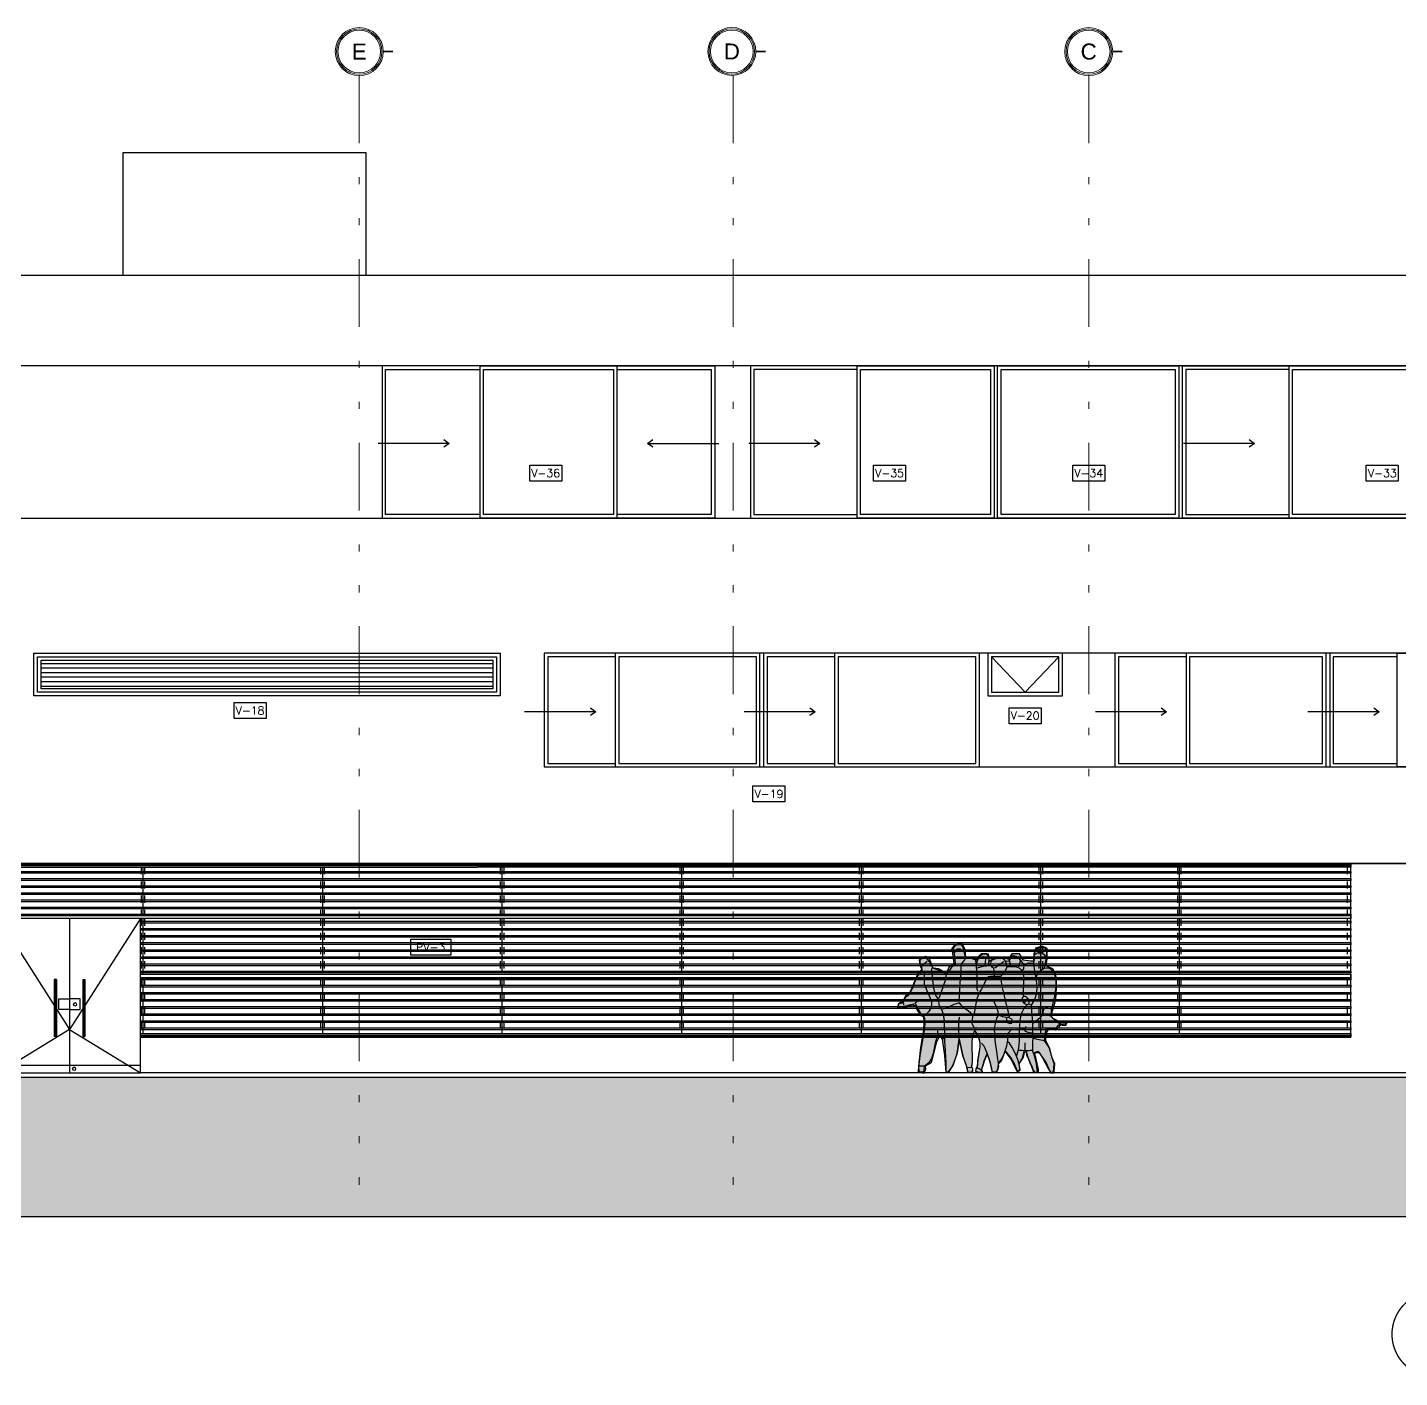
# Model space of a CAD drawing. Header units: millimetres. Extents: x 2056 to 4470, y 1400 to 3101.
# Drawn here: x 2086.5 to 2105.8, y 1465.95 to 1484.93 of the extents above; entities that cross this region are included whole.
import ezdxf
from ezdxf.enums import TextEntityAlignment as Align

# ---------------------------------------------------------------- set-up
doc = ezdxf.new("R2010")
doc.units = ezdxf.units.MM
for name, pattern in [('DIVIDE', [31.75, 12.7, -6.35, 0, -6.35, 0, -6.35]), ('DOT', [0.25, 0, -0.25]), ('HIDDEN', [9.525, 6.35, -3.175])]:
    doc.linetypes.add(name, pattern=pattern)
for name, color, linetype in [('A-252', 252, 'Continuous'), ('A-253', 253, 'Continuous'), ('A-ANNO-DIMS-GRID', 195, 'Continuous'), ('A-ANNO-DOOR', 134, 'Continuous'), ('A-ANNO-GLAZ', 124, 'Continuous'), ('A-GLAZ', 5, 'Continuous'), ('A-GRID-COLS', 75, 'DIVIDE'), ('A-PLAN-1', 5, 'Continuous'), ('A-PLAN-2', 4, 'Continuous'), ('A-PLAN-4', 2, 'Continuous'), ('A-PLAN-5', 1, 'Continuous'), ('A-PLAN-6', 9, 'Continuous'), ('A-PROY', 15, 'HIDDEN')]:
    doc.layers.add(name, color=color, linetype=linetype)
doc.layers.add('A-Anno-Titl', color=233, linetype='Continuous', lineweight=50)
doc.layers.add('A-PL6', color=8, linetype='Continuous', lineweight=15)
doc.styles.add('COTAS', font='romans.shx', dxfattribs={"width": 0.7})
doc.styles.add('NUEVO', font='SIMPLEX')
doc.styles.add('ROMAN', font='arial.ttf')
doc.dimstyles.new('DIM75', dxfattribs={"dimtxt": 0.15, "dimasz": 0.075, "dimexe": 0, "dimexo": 0, "dimgap": 0.075, "dimtad": 1, "dimzin": 1, "dimdsep": 46, "dimtxsty": 'COTAS', "dimblk": 'ARCHTICK', "dimcen": 0, "dimse1": 1, "dimse2": 1, "dimclrd": 8, "dimclre": 8, "dimclrt": 54, "dimaunit": 1, "dimazin": 0, "dimtfac": 1, "dimtix": 1, "dimtmove": 1, "dimatfit": 3, "dimldrblk": 'DOT', "dimfxl": 1, "dimtvp": 1.75, "dimtolj": 1, "dimtzin": 4, "dimarcsym": 0})

# ---------------------------------------------------------------- blocks, each defined once
blk = doc.blocks.new('V')
blk.add_lwpolyline([(-0.003, -0.003), (-0.003, 0), (0.003, 0), (0.003, -0.003)], close=True)
at = {"style": 'NUEVO', "flags": 4}
blk.add_attdef('VEN', text='', height=0.0015, dxfattribs=at).set_placement((0, -0.0015), align=Align.MIDDLE)
blk = doc.blocks.new('01420-TITULO BLOQUE DE DIBUJO')
at = {"color": 0, "linetype": 'Continuous', "const_width": 0.00025}
blk.add_lwpolyline([(0.029, 0.016, 0.414214), (0.021, 0.024, 0.414214), (0.013, 0.016, 0.414214), (0.021, 0.008, 0.414214), (0.029, 0.016, -0.219374)], format="xyb", dxfattribs=at)
blk.add_lwpolyline([(0.029, 0.016), (0.15078, 0.016)], dxfattribs=at)
at = {"style": 'ROMAN'}
blk.add_text('ESCALA ', height=0.0025, dxfattribs=at).set_placement((0.035, 0.0125))
at = {"lineweight": 9, "style": 'ROMAN'}
for tag, p, height in [('TÍTULO-BLOQUE-DE-DIBUJO', (0.035, 0.017), 0.006), ('C4', (0.01529, 0.01329), 0.006), ('1:10', (0.05021, 0.0125), 0.0025)]:
    blk.add_attdef(tag, p, '', height=height, dxfattribs=at)
blk = doc.blocks.new('P-V')
blk.add_lwpolyline([(-0.00375, -0.003), (-0.00375, 0), (0.00375, 0), (0.00375, -0.003)], close=True)
at = {"style": 'NUEVO', "flags": 4}
blk.add_attdef('PV', text='', height=0.0015, dxfattribs=at).set_placement((0, -0.0015), align=Align.MIDDLE_CENTER)
blk = doc.blocks.new('_ArchTick')
at = {"color": 0, "linetype": 'ByBlock', "const_width": 0.15}
blk.add_lwpolyline([(-0.5, -0.5), (0.5, 0.5)], dxfattribs=at)
blk = doc.blocks.new('EJE LETRA')
at = {"const_width": 0.06}
blk.add_lwpolyline([(2.068, 0), (1.7, 0)], dxfattribs=at)
at = {"linetype": 'Continuous', "lineweight": 9}
for radius in [0.9, 0.85, 0.8]:
    blk.add_circle((0.8, 0), radius, dxfattribs=at)
at = {"lineweight": 9, "style": 'ROMAN'}
blk.add_attdef('A', (0.601, -0.273), '', height=0.6, dxfattribs=at)
blk = doc.blocks.new('PERSIANA FACH PPAL')
at = {"layer": 'A-253'}
for points in [[(0, 2.425), (24.831, 2.425), (24.831, 2.4), (0, 2.4)], [(0, 2.325), (24.831, 2.325), (24.831, 2.3), (0, 2.3)], [(0, 2.225), (24.831, 2.225), (24.831, 2.2), (0, 2.2)], [(0, 2.125), (24.831, 2.125), (24.831, 2.1), (0, 2.1)], [(0, 2.025), (24.831, 2.025), (24.831, 2), (0, 2)], [(0, 1.925), (24.831, 1.925), (24.831, 1.9), (0, 1.9)], [(0, 1.925), (24.831, 1.925), (24.831, 1.9), (0, 1.9)], [(0, 1.825), (24.831, 1.825), (24.831, 1.8), (0, 1.8)], [(0, 1.725), (24.831, 1.725), (24.831, 1.7), (0, 1.7)]]:
    blk.add_lwpolyline(points, close=True, dxfattribs=at)
for points, elevation in [([(7.821, 1.625), (24.831, 1.625), (24.831, 1.6), (7.821, 1.6)], -0.229), ([(7.821, 1.525), (24.831, 1.525), (24.831, 1.5), (7.821, 1.5)], -0.229), ([(7.821, 1.425), (24.831, 1.425), (24.831, 1.4), (7.821, 1.4)], -0.229), ([(7.821, 1.325), (24.831, 1.325), (24.831, 1.3), (7.821, 1.3)], -0.229), ([(7.821, 1.225), (24.831, 1.225), (24.831, 1.2), (7.821, 1.2)], -0.229), ([(7.821, 1.125), (24.831, 1.125), (24.831, 1.1), (7.821, 1.1)], -0.229), ([(7.821, 1.025), (24.831, 1.025), (24.831, 1), (7.821, 1)], -0.458), ([(7.821, 0.925), (24.831, 0.925), (24.831, 0.9), (7.821, 0.9)], -0.458), ([(7.821, 0.825), (24.831, 0.825), (24.831, 0.8), (7.821, 0.8)], -0.458), ([(7.821, 0.725), (24.831, 0.725), (24.831, 0.7), (7.821, 0.7)], -0.458), ([(7.821, 0.625), (24.831, 0.625), (24.831, 0.6), (7.821, 0.6)], -0.458), ([(7.821, 0.525), (24.831, 0.525), (24.831, 0.5), (7.821, 0.5)], -0.458), ([(7.821, 0.425), (24.831, 0.425), (24.831, 0.4), (7.821, 0.4)], -0.687), ([(7.821, 0.325), (24.831, 0.325), (24.831, 0.3), (7.821, 0.3)], -0.687), ([(7.821, 0.225), (24.831, 0.225), (24.831, 0.2), (7.821, 0.2)], -0.687), ([(7.821, 0.125), (24.831, 0.125), (24.831, 0.1), (7.821, 0.1)], -0.687), ([(7.821, 0.025), (24.831, 0.025), (24.831, 0), (7.821, 0)], -0.687)]:
    blk.add_lwpolyline(points, close=True, dxfattribs=dict(at, elevation=elevation))
blk = doc.blocks.new('GRUPO 1')
blk.add_hatch(color=255).paths.add_polyline_path([(-1.48, 0.006), (-1.472, 0.025), (-1.442, 0.068), (-1.419, 0.101), (-1.359, 0.271), (-1.331, 0.47), (-1.327, 0.453), (-1.314, 0.388), (-1.282, 0.238), (-1.225, 0.073), (-1.213, 0.004), (-1.156, 0.008), (-1.143, 0.021), (-1.139, 0.059), (-1.158, 0.076), (-1.146, 0.155), (-1.149, 0.423), (-1.144, 0.487), (-1.135, 0.549), (-1.13, 0.558), (-1.112, 0.587), (-1.077, 0.529), (-1.052, 0.469), (-1.042, 0.422), (-1.044, 0.367), (-1.048, 0.32), (-1.071, 0.181), (-1.079, 0.075), (-1.095, 0.073), (-1.103, 0.023), (-1.071, 0.007), (-1.01, 0.008), (-1.007, 0.023), (-1.021, 0.033), (-0.979, 0.168), (-0.94, 0.263), (-0.906, 0.167), (-0.87, 0.004), (-0.806, 0.006), (-0.785, 0.048), (-0.776, 0.088), (-0.778, 0.123), (-0.738, 0.169), (-0.685, 0.298), (-0.607, 0.19), (-0.522, 0.023), (-0.51, 0.019), (-0.478, 0.03), (-0.475, 0.044), (-0.487, 0.125), (-0.434, 0.208), (-0.416, 0.282), (-0.404, 0.291), (-0.388, 0.296), (-0.385, 0.254), (-0.346, 0.162), (-0.321, 0.104), (-0.289, 0.007), (-0.217, 0.002), (-0.219, 0.046), (-0.256, 0.215), (-0.272, 0.273), (-0.233, 0.286), (-0.21, 0.284), (-0.159, 0.212), (-0.083, 0.062), (-0.042, 0), (0, 0), (0.002, 0.014), (0.012, 0.129), (-0.005, 0.169), (-0.026, 0.212), (-0.056, 0.34), (-0.116, 0.455), (-0.113, 0.482), (-0.102, 0.575), (-0.067, 0.611), (0.018, 0.603), (0.059, 0.633), (0.095, 0.676), (0.12, 0.671), (0.168, 0.665), (0.182, 0.701), (0.137, 0.696), (0.11, 0.705), (0.045, 0.736), (-0.01, 0.765), (-0.037, 0.8), (-0.031, 0.844), (0.004, 0.947), (0.027, 1.032), (0.037, 1.196), (0.035, 1.275), (0.025, 1.38), (-0.017, 1.462), (-0.074, 1.485), (-0.11, 1.502), (-0.094, 1.601), (-0.097, 1.748), (-0.164, 1.781), (-0.26, 1.754), (-0.293, 1.568), (-0.33, 1.568), (-0.43, 1.585), (-0.483, 1.671), (-0.593, 1.674), (-0.643, 1.591), (-0.649, 1.625), (-0.819, 1.625), (-0.882, 1.581), (-0.909, 1.565), (-0.912, 1.617), (-0.919, 1.666), (-0.965, 1.678), (-1.022, 1.673), (-1.062, 1.634), (-1.085, 1.586), (-1.094, 1.59), (-1.117, 1.606), (-1.194, 1.614), (-1.241, 1.621), (-1.25, 1.727), (-1.287, 1.81), (-1.337, 1.818), (-1.397, 1.796), (-1.434, 1.749), (-1.41, 1.536), (-1.477, 1.479), (-1.5, 1.426), (-1.519, 1.403), (-1.619, 1.46), (-1.7, 1.469), (-1.752, 1.602), (-1.805, 1.635), (-1.871, 1.612), (-1.895, 1.583), (-1.885, 1.526), (-1.871, 1.479), (-1.857, 1.45), (-1.919, 1.388), (-1.942, 1.327), (-2.038, 1.108), (-2.085, 1.084), (-2.114, 1.027), (-2.128, 0.989), (-2.156, 0.989), (-2.185, 0.97), (-2.204, 0.904), (-2.08, 0.923), (-1.995, 0.956), (-1.947, 0.942), (-1.923, 0.88), (-1.871, 0.804), (-1.833, 0.79), (-1.828, 0.714), (-1.833, 0.6), (-1.876, 0.353), (-1.895, 0.182), (-1.904, 0.091), (-1.909, 0.011), (-1.828, -0.004), (-1.8, 0.044), (-1.805, 0.096), (-1.724, 0.144), (-1.648, 0.433), (-1.619, 0.49), (-1.6, 0.519), (-1.572, 0.471), (-1.538, 0.243), (-1.521, 0.006)])
at = {"color": 250}
blk.add_lwpolyline([(-1.48, 0.006), (-1.472, 0.025), (-1.442, 0.068), (-1.419, 0.101), (-1.359, 0.271), (-1.331, 0.47), (-1.327, 0.453), (-1.314, 0.388), (-1.282, 0.238), (-1.225, 0.073), (-1.213, 0.004), (-1.156, 0.008), (-1.143, 0.021), (-1.139, 0.059), (-1.158, 0.076), (-1.146, 0.155), (-1.149, 0.423), (-1.144, 0.487), (-1.135, 0.549), (-1.13, 0.558), (-1.112, 0.587), (-1.077, 0.529), (-1.052, 0.469), (-1.042, 0.422), (-1.044, 0.367), (-1.048, 0.32), (-1.071, 0.181), (-1.079, 0.075), (-1.095, 0.073), (-1.103, 0.023), (-1.071, 0.007), (-1.01, 0.008), (-1.007, 0.023), (-1.021, 0.033), (-0.979, 0.168), (-0.94, 0.263), (-0.906, 0.167), (-0.87, 0.004), (-0.806, 0.006), (-0.785, 0.048), (-0.776, 0.088), (-0.778, 0.123), (-0.738, 0.169), (-0.685, 0.298), (-0.607, 0.19), (-0.522, 0.023), (-0.51, 0.019), (-0.478, 0.03), (-0.475, 0.044), (-0.487, 0.125), (-0.434, 0.208), (-0.416, 0.282), (-0.404, 0.291), (-0.388, 0.296), (-0.385, 0.254), (-0.346, 0.162), (-0.321, 0.104), (-0.289, 0.007), (-0.217, 0.002), (-0.219, 0.046), (-0.256, 0.215), (-0.272, 0.273), (-0.233, 0.286), (-0.21, 0.284), (-0.159, 0.212), (-0.083, 0.062), (-0.042, 0), (0, 0), (0.002, 0.014), (0.012, 0.129), (-0.005, 0.169), (-0.026, 0.212), (-0.056, 0.34), (-0.116, 0.455), (-0.113, 0.482), (-0.102, 0.575), (-0.067, 0.611), (0.018, 0.603), (0.059, 0.633), (0.095, 0.676), (0.12, 0.671), (0.168, 0.665), (0.182, 0.701), (0.137, 0.696), (0.11, 0.705), (0.045, 0.736), (-0.01, 0.765), (-0.037, 0.8), (-0.031, 0.844), (0.004, 0.947), (0.027, 1.032), (0.037, 1.196), (0.035, 1.275), (0.025, 1.38), (-0.017, 1.462), (-0.074, 1.485), (-0.11, 1.502), (-0.094, 1.601), (-0.097, 1.748), (-0.164, 1.781), (-0.26, 1.754), (-0.293, 1.568), (-0.33, 1.568), (-0.43, 1.585), (-0.483, 1.671), (-0.593, 1.674), (-0.643, 1.591), (-0.649, 1.625), (-0.819, 1.625), (-0.882, 1.581), (-0.909, 1.565), (-0.912, 1.617), (-0.919, 1.666), (-0.965, 1.678), (-1.022, 1.673), (-1.062, 1.634), (-1.085, 1.586), (-1.094, 1.59), (-1.117, 1.606), (-1.194, 1.614), (-1.241, 1.621), (-1.25, 1.727), (-1.287, 1.81), (-1.337, 1.818), (-1.397, 1.796), (-1.434, 1.749), (-1.41, 1.536), (-1.477, 1.479), (-1.5, 1.426), (-1.519, 1.403), (-1.619, 1.46), (-1.7, 1.469), (-1.752, 1.602), (-1.805, 1.635), (-1.871, 1.612), (-1.895, 1.583), (-1.885, 1.526), (-1.871, 1.479), (-1.857, 1.45), (-1.919, 1.388), (-1.942, 1.327), (-2.038, 1.108), (-2.085, 1.084), (-2.114, 1.027), (-2.128, 0.989), (-2.156, 0.989), (-2.185, 0.97), (-2.204, 0.904), (-2.08, 0.923), (-1.995, 0.956), (-1.947, 0.942), (-1.923, 0.88), (-1.871, 0.804), (-1.833, 0.79), (-1.828, 0.714), (-1.833, 0.6), (-1.876, 0.353), (-1.895, 0.182), (-1.904, 0.091), (-1.909, 0.011), (-1.828, -0.004), (-1.8, 0.044), (-1.805, 0.096), (-1.724, 0.144), (-1.648, 0.433), (-1.619, 0.49), (-1.6, 0.519), (-1.572, 0.471), (-1.538, 0.243), (-1.521, 0.006)], close=True, dxfattribs=at)
for points in [[(-1.412, 1.758), (-1.381, 1.795), (-1.347, 1.804), (-1.302, 1.801)], [(-1.384, 1.525), (-1.39, 1.611), (-1.404, 1.697), (-1.412, 1.758)], [(-1.401, 1.683), (-1.356, 1.74), (-1.324, 1.742), (-1.27, 1.713)], [(-1.302, 1.801), (-1.277, 1.75), (-1.264, 1.685), (-1.244, 1.607)], [(-0.271, 1.725), (-0.225, 1.752), (-0.2, 1.76), (-0.159, 1.76)], [(-0.159, 1.76), (-0.126, 1.755), (-0.105, 1.711), (-0.105, 1.66)], [(-1.881, 1.518), (-1.882, 1.584), (-1.857, 1.61), (-1.798, 1.618)], [(-1.851, 1.51), (-1.829, 1.53), (-1.806, 1.551), (-1.783, 1.571)], [(-1.798, 1.618), (-1.769, 1.577), (-1.738, 1.536), (-1.708, 1.473)], [(-1.306, 1.521), (-1.27, 1.564), (-1.258, 1.582), (-1.244, 1.607)], [(-1.244, 1.607), (-1.189, 1.609), (-1.148, 1.606), (-1.097, 1.582)], [(-1.082, 1.164), (-1.08, 1.253), (-1.08, 1.339), (-1.083, 1.422), (-1.088, 1.503), (-1.097, 1.582)], [(-1.091, 1.532), (-1.051, 1.639), (-0.994, 1.674), (-0.95, 1.669), (-0.912, 1.629), (-0.926, 1.501)], [(-0.969, 1.497), (-0.958, 1.6), (-0.994, 1.631), (-1.043, 1.617)], [(-0.891, 1.503), (-0.888, 1.536), (-0.885, 1.557), (-0.882, 1.578)], [(-0.882, 1.578), (-0.832, 1.603), (-0.789, 1.612), (-0.727, 1.616)], [(-0.831, 1.475), (-0.789, 1.506), (-0.747, 1.536), (-0.705, 1.565)], [(-0.727, 1.616), (-0.713, 1.601), (-0.7, 1.586), (-0.686, 1.569)], [(-0.686, 1.569), (-0.666, 1.571), (-0.645, 1.572), (-0.624, 1.573)], [(-0.665, 1.486), (-0.667, 1.516), (-0.666, 1.537), (-0.686, 1.569)], [(-0.624, 1.573), (-0.602, 1.641), (-0.57, 1.649), (-0.532, 1.64), (-0.491, 1.601), (-0.452, 1.554), (-0.417, 1.514)], [(-0.604, 1.489), (-0.613, 1.524), (-0.617, 1.54), (-0.624, 1.573)], [(-0.494, 1.49), (-0.488, 1.512), (-0.481, 1.533), (-0.469, 1.575)], [(-0.417, 1.514), (-0.373, 1.541), (-0.339, 1.547), (-0.281, 1.543)], [(-0.281, 1.543), (-0.272, 1.608), (-0.278, 1.663), (-0.271, 1.725)], [(-0.277, 1.657), (-0.214, 1.695), (-0.174, 1.693), (-0.109, 1.637)], [(-0.105, 1.66), (-0.116, 1.598), (-0.126, 1.535), (-0.137, 1.471)], [(-2.027, 1.109), (-1.985, 1.2), (-1.953, 1.287), (-1.914, 1.364), (-1.852, 1.425)], [(-1.858, 1.503), (-1.866, 1.508), (-1.874, 1.513), (-1.881, 1.518)], [(-1.852, 1.425), (-1.854, 1.452), (-1.856, 1.478), (-1.858, 1.503)], [(-1.832, 1.417), (-1.835, 1.424), (-1.838, 1.429), (-1.841, 1.434)], [(-1.825, 1.41), (-1.826, 1.355), (-1.826, 1.3), (-1.826, 1.244)], [(-1.714, 1.404), (-1.751, 1.407), (-1.788, 1.409), (-1.825, 1.41)], [(-1.716, 1.415), (-1.716, 1.434), (-1.716, 1.452), (-1.715, 1.468)], [(-1.628, 1.044), (-1.66, 1.088), (-1.683, 1.168), (-1.698, 1.262), (-1.708, 1.348), (-1.714, 1.404)], [(-1.708, 1.473), (-1.641, 1.451), (-1.555, 1.417), (-1.509, 1.388)], [(-1.615, 1.049), (-1.583, 1.137), (-1.553, 1.221), (-1.527, 1.304), (-1.509, 1.388)], [(-1.509, 1.388), (-1.458, 1.448), (-1.43, 1.496), (-1.384, 1.525)], [(-1.306, 1.521), (-1.326, 1.525), (-1.347, 1.528), (-1.384, 1.525)], [(-1.332, 1), (-1.328, 1.091), (-1.323, 1.181), (-1.317, 1.27), (-1.311, 1.356), (-1.307, 1.44), (-1.306, 1.521)], [(-0.879, 1.504), (-0.948, 1.499), (-0.997, 1.493), (-1.086, 1.472)], [(-0.748, 1.351), (-0.836, 1.354), (-0.892, 1.354), (-0.924, 1.348), (-0.943, 1.332), (-0.959, 1.301), (-0.981, 1.25), (-1.019, 1.176)], [(-0.845, 1.468), (-0.87, 1.483), (-0.878, 1.497), (-0.879, 1.504)], [(-0.836, 1.354), (-0.842, 1.403), (-0.843, 1.436), (-0.845, 1.468)], [(-0.665, 1.486), (-0.681, 1.441), (-0.71, 1.4), (-0.748, 1.358)], [(-0.627, 0.786), (-0.646, 0.872), (-0.666, 0.956), (-0.687, 1.037), (-0.707, 1.117), (-0.724, 1.196), (-0.739, 1.274), (-0.748, 1.351)], [(-0.429, 1.067), (-0.427, 1.163), (-0.425, 1.236), (-0.423, 1.301), (-0.425, 1.356), (-0.433, 1.402), (-0.45, 1.439), (-0.479, 1.466), (-0.523, 1.483), (-0.584, 1.49), (-0.665, 1.486)], [(-0.45, 1.439), (-0.429, 1.457), (-0.424, 1.472), (-0.42, 1.507)], [(-0.315, 0.951), (-0.267, 1.032), (-0.245, 1.107), (-0.237, 1.181), (-0.24, 1.255), (-0.25, 1.328), (-0.263, 1.399), (-0.275, 1.468), (-0.281, 1.543)], [(-0.253, 1.341), (-0.208, 1.423), (-0.185, 1.442), (-0.137, 1.471)], [(-0.137, 1.471), (-0.104, 1.473), (-0.072, 1.474), (-0.047, 1.462)], [(-0.047, 1.462), (-0.004, 1.415), (0.018, 1.351), (0.027, 1.285), (0.026, 1.216), (0.018, 1.146), (0.006, 1.075), (-0.009, 1.004), (-0.025, 0.933), (-0.037, 0.863), (-0.045, 0.796)], [(-1.826, 1.244), (-1.794, 1.168), (-1.765, 1.105), (-1.74, 1.05), (-1.724, 1.001), (-1.72, 0.955), (-1.732, 0.908), (-1.764, 0.858), (-1.82, 0.801)], [(-1.019, 1.176), (-1.053, 1.125), (-1.078, 1.053), (-1.097, 0.971), (-1.113, 0.887), (-1.127, 0.811)], [(-1.066, 1.149), (-1.072, 1.154), (-1.077, 1.159), (-1.082, 1.164)], [(-2.189, 0.916), (-2.186, 0.937), (-2.182, 0.957), (-2.177, 0.976)], [(-1.948, 0.97), (-2.038, 0.951), (-2.12, 0.927), (-2.189, 0.916)], [(-2.177, 0.976), (-2.158, 0.98), (-2.139, 0.982), (-2.119, 0.984)], [(-2.119, 0.984), (-2.102, 1.038), (-2.071, 1.076), (-2.027, 1.109)], [(-2.11, 0.952), (-2.11, 0.96), (-2.11, 0.968), (-2.11, 0.975)], [(-1.864, 0.813), (-1.892, 0.866), (-1.921, 0.918), (-1.948, 0.97)], [(-1.946, 0.986), (-1.929, 0.999), (-1.912, 1.013), (-1.894, 1.026)], [(-1.61, 0.94), (-1.616, 0.975), (-1.622, 1.01), (-1.628, 1.044)], [(-1.33, 0.981), (-1.408, 0.958), (-1.481, 0.923), (-1.557, 0.895)], [(-1.134, 0.811), (-1.207, 0.869), (-1.274, 0.914), (-1.33, 0.981)], [(-0.777, 0.812), (-0.792, 0.892), (-0.826, 0.967), (-0.86, 1.03)], [(-0.449, 1.029), (-0.459, 1.02), (-0.467, 1.011), (-0.475, 1)], [(-0.415, 1.074), (-0.424, 1.07), (-0.431, 1.065), (-0.438, 1.061), (-0.443, 1.056), (-0.446, 1.05), (-0.449, 1.044), (-0.45, 1.037), (-0.449, 1.029)], [(-0.377, 0.957), (-0.41, 0.97), (-0.435, 0.995), (-0.449, 1.029)], [(-0.359, 1.028), (-0.391, 1.029), (-0.409, 1.01), (-0.416, 0.976)], [(-0.359, 1.028), (-0.368, 1.042), (-0.377, 1.053), (-0.385, 1.061), (-0.393, 1.068), (-0.4, 1.072), (-0.406, 1.074), (-0.412, 1.074), (-0.415, 1.074)], [(-0.315, 0.951), (-0.333, 0.953), (-0.354, 0.965), (-0.377, 0.957)], [(-0.354, 0.965), (-0.348, 0.991), (-0.35, 1.011), (-0.359, 1.028)], [(-1.894, 0.02), (-1.898, 0.086), (-1.893, 0.159), (-1.883, 0.237), (-1.869, 0.319), (-1.853, 0.402), (-1.838, 0.484), (-1.825, 0.562), (-1.816, 0.636), (-1.813, 0.703), (-1.818, 0.76), (-1.834, 0.806)], [(-1.834, 0.806), (-1.844, 0.808), (-1.854, 0.811), (-1.864, 0.813)], [(-1.536, 0.447), (-1.535, 0.574), (-1.537, 0.655), (-1.541, 0.736), (-1.552, 0.812), (-1.574, 0.881), (-1.61, 0.94)], [(-1.333, 0.468), (-1.332, 0.483), (-1.336, 0.52), (-1.337, 0.609), (-1.336, 0.696), (-1.329, 0.783)], [(-1.115, 0.617), (-1.148, 0.686), (-1.147, 0.75), (-1.134, 0.811)], [(-0.838, 0.628), (-0.823, 0.694), (-0.803, 0.766), (-0.777, 0.812)], [(-0.669, 0.775), (-0.717, 0.788), (-0.742, 0.797), (-0.765, 0.811)], [(-0.647, 0.698), (-0.655, 0.724), (-0.662, 0.75), (-0.669, 0.775)], [(-0.588, 0.748), (-0.619, 0.767), (-0.637, 0.775), (-0.657, 0.779)], [(-0.529, 0.234), (-0.5, 0.322), (-0.49, 0.387), (-0.486, 0.455), (-0.484, 0.524), (-0.483, 0.594), (-0.481, 0.662), (-0.476, 0.729), (-0.465, 0.793), (-0.446, 0.853), (-0.418, 0.908), (-0.377, 0.957)], [(-0.299, 0.556), (-0.296, 0.671), (-0.301, 0.768), (-0.309, 0.861), (-0.315, 0.951)], [(-0.298, 0.697), (-0.254, 0.729), (-0.22, 0.755), (-0.195, 0.776), (-0.178, 0.791), (-0.166, 0.803), (-0.159, 0.813), (-0.156, 0.82), (-0.154, 0.825), (-0.153, 0.83), (-0.152, 0.835), (-0.152, 0.841), (-0.151, 0.846), (-0.15, 0.852), (-0.149, 0.859), (-0.147, 0.867), (-0.145, 0.876), (-0.141, 0.886), (-0.136, 0.897), (-0.128, 0.907), (-0.118, 0.914), (-0.103, 0.917), (-0.084, 0.915), (-0.06, 0.907), (-0.03, 0.891)], [(-0.045, 0.796), (-0.091, 0.811), (-0.119, 0.816), (-0.154, 0.825)], [(-0.045, 0.796), (0.012, 0.741), (0.072, 0.695), (0.158, 0.667)], [(-1.633, 0.548), (-1.633, 0.567), (-1.632, 0.585), (-1.632, 0.604)], [(-1.113, 0.594), (-1.136, 0.553), (-1.148, 0.491), (-1.153, 0.415), (-1.153, 0.33), (-1.151, 0.243), (-1.151, 0.16), (-1.16, 0.075)], [(-1.075, 0.069), (-1.069, 0.17), (-1.057, 0.245), (-1.046, 0.309), (-1.039, 0.365), (-1.039, 0.417), (-1.05, 0.47), (-1.073, 0.528), (-1.113, 0.594)], [(-0.838, 0.621), (-0.923, 0.625), (-1.008, 0.628), (-1.091, 0.631)], [(-0.778, 0.133), (-0.792, 0.219), (-0.805, 0.302), (-0.816, 0.384), (-0.826, 0.465), (-0.833, 0.543), (-0.838, 0.621)], [(-0.647, 0.447), (-0.65, 0.512), (-0.644, 0.558), (-0.607, 0.601)], [(-0.636, 0.694), (-0.622, 0.696), (-0.608, 0.697), (-0.594, 0.698)], [(-0.594, 0.698), (-0.593, 0.715), (-0.591, 0.732), (-0.588, 0.748)], [(-0.406, 0.62), (-0.427, 0.621), (-0.448, 0.621), (-0.468, 0.621)], [(-0.406, 0.62), (-0.399, 0.638), (-0.394, 0.645), (-0.389, 0.65)], [(-0.405, 0.586), (-0.406, 0.597), (-0.406, 0.609), (-0.406, 0.62)], [(-0.299, 0.556), (-0.343, 0.561), (-0.379, 0.572), (-0.405, 0.586)], [(-0.132, 0.451), (-0.12, 0.566), (-0.109, 0.615), (-0.069, 0.627), (0.025, 0.617)], [(0.025, 0.617), (0.048, 0.649), (0.06, 0.664), (0.088, 0.69)], [(0.158, 0.667), (0.16, 0.677), (0.163, 0.686), (0.165, 0.695)], [(-1.629, 0.534), (-1.653, 0.483), (-1.669, 0.418), (-1.683, 0.345), (-1.7, 0.27), (-1.723, 0.199), (-1.758, 0.138), (-1.819, 0.092)], [(-1.537, 0.477), (-1.566, 0.509), (-1.602, 0.526), (-1.629, 0.534)], [(-1.518, 0.008), (-1.516, 0.133), (-1.521, 0.219), (-1.527, 0.305), (-1.532, 0.391), (-1.537, 0.477)], [(-1.333, 0.468), (-1.361, 0.274), (-1.387, 0.195), (-1.421, 0.106), (-1.474, 0.024)], [(-1.21, 0.007), (-1.224, 0.082), (-1.251, 0.162), (-1.28, 0.239), (-1.332, 0.483)], [(-0.941, 0.277), (-0.959, 0.318), (-0.982, 0.374), (-1.019, 0.417)], [(-0.657, 0.438), (-0.667, 0.372), (-0.705, 0.262), (-0.737, 0.194), (-0.778, 0.133)], [(-0.479, 0.04), (-0.485, 0.104), (-0.51, 0.187), (-0.546, 0.276), (-0.588, 0.356), (-0.627, 0.415), (-0.657, 0.438)], [(-0.403, 0.31), (-0.404, 0.354), (-0.404, 0.387), (-0.403, 0.419)], [(-0.298, 0.487), (-0.3, 0.433), (-0.302, 0.38), (-0.301, 0.314)], [(-0.3, 0.496), (-0.3, 0.517), (-0.299, 0.537), (-0.299, 0.556)], [(-0.132, 0.451), (-0.208, 0.463), (-0.25, 0.472), (-0.298, 0.487)], [(-0.049, 0.008), (-0.006, 0.008), (0.004, 0.127), (-0.024, 0.211), (-0.051, 0.292), (-0.069, 0.353), (-0.107, 0.409), (-0.132, 0.451)], [(-0.941, 0.277), (-0.986, 0.164), (-1.007, 0.093), (-1.024, 0.031)], [(-0.864, 0.008), (-0.882, 0.095), (-0.903, 0.168), (-0.941, 0.277)], [(-0.514, 0.022), (-0.557, 0.127), (-0.606, 0.216), (-0.687, 0.315)], [(-0.417, 0.309), (-0.451, 0.311), (-0.47, 0.312), (-0.502, 0.315)], [(-0.417, 0.309), (-0.433, 0.257), (-0.447, 0.203), (-0.492, 0.125)], [(-0.359, 0.31), (-0.379, 0.31), (-0.398, 0.31), (-0.417, 0.309)], [(-0.347, 0.173), (-0.361, 0.213), (-0.378, 0.262), (-0.385, 0.31)], [(-0.301, 0.314), (-0.317, 0.313), (-0.333, 0.312), (-0.359, 0.31)], [(-0.232, 0.008), (-0.247, 0.124), (-0.274, 0.238), (-0.301, 0.314)], [(-0.216, 0.298), (-0.236, 0.294), (-0.255, 0.29), (-0.287, 0.275)], [(-0.049, 0.008), (-0.116, 0.153), (-0.181, 0.249), (-0.216, 0.298)], [(-1.819, 0.092), (-1.84, 0.093), (-1.86, 0.093), (-1.897, 0.092)], [(-1.86, 0.008), (-1.885, 0.015), (-1.89, 0.018), (-1.894, 0.02)], [(-1.86, 0.008), (-1.848, 0.014), (-1.837, 0.019), (-1.825, 0.023)], [(-1.825, 0.023), (-1.824, 0.046), (-1.822, 0.069), (-1.819, 0.092)], [(-1.474, 0.024), (-1.481, 0.008), (-1.501, 0.008), (-1.518, 0.008)], [(-1.146, 0.021), (-1.141, 0.058), (-1.16, 0.075), (-1.222, 0.07)], [(-1.21, 0.007), (-1.182, 0.008), (-1.159, 0.008), (-1.146, 0.021)], [(-1.076, 0.069), (-1.093, 0.065), (-1.101, 0.024), (-1.062, 0.008)], [(-1.022, 0.037), (-1.053, 0.054), (-1.065, 0.062), (-1.076, 0.069)], [(-1.062, 0.008), (-1.014, 0.008), (-1.01, 0.023), (-1.024, 0.031)], [(-0.792, 0.05), (-0.813, 0.008), (-0.837, 0.008), (-0.864, 0.008)], [(-0.778, 0.133), (-0.785, 0.113), (-0.789, 0.08), (-0.792, 0.05)], [(-0.514, 0.022), (-0.503, 0.029), (-0.491, 0.035), (-0.479, 0.04)], [(-0.29, 0.029), (-0.307, 0.087), (-0.335, 0.135), (-0.347, 0.173)], [(-0.29, 0.029), (-0.273, 0.008), (-0.258, 0.008), (-0.232, 0.008)]]:
    blk.add_lwpolyline(points, dxfattribs=at)
at = {"color": 250, "const_width": 0.00692}
blk.add_lwpolyline([(-1.091, 0.631), (-1.098, 0.621), (-1.103, 0.612), (-1.108, 0.603)], dxfattribs=at)

msp = doc.modelspace()

# ---------------------------------------------------------------- hatches: boundary and pattern name
at = {"layer": 'A-PLAN-5', "linetype": 'DOT', "ltscale": 0.04}
h = msp.add_hatch(dxfattribs=at)
h.set_pattern_fill('LINE', color=8, scale=0.02, angle=-90, style=0)
h.set_pattern_definition([(360, (-1731034.04038, 990446.894754), (-5e-17, 0.0635), [])])
h.paths.add_polyline_path([(2086.696, 1476.032), (2093.05, 1476.032), (2093.05, 1475.632), (2086.696, 1475.632)])
at = {"layer": 'A-PLAN-6'}
h = msp.add_hatch(dxfattribs=at)
h.set_pattern_fill('AR-PARQ1', color=256, scale=0.002, angle=-45, style=0)
h.set_pattern_definition([(45, (-986891.0158, -1731692.2767), (2e-15, 0.86210458762), [0.6096, -0.6096]), (45, (-986890.944, -1731692.3486), (2e-15, 0.86210458762), [0.6096, -0.6096]), (45, (-986890.87214, -1731692.4204), (2e-15, 0.86210458762), [0.6096, -0.6096]), (45, (-986890.8003, -1731692.49226), (2e-15, 0.86210458762), [0.6096, -0.6096]), (45, (-986890.72845, -1731692.5641), (2e-15, 0.86210458762), [0.6096, -0.6096]), (45, (-986890.6566, -1731692.63594), (2e-15, 0.86210458762), [0.6096, -0.6096]), (45, (-986890.58477, -1731692.7078), (2e-15, 0.86210458762), [0.6096, -0.6096]), (315, (-986890.58477, -1731691.8457), (-2e-15, -0.86210458762), [0.6096, -0.6096]), (315, (-986890.5129, -1731691.77384), (-2e-15, -0.86210458762), [0.6096, -0.6096]), (315, (-986890.4411, -1731691.702), (-2e-15, -0.86210458762), [0.6096, -0.6096]), (315, (-986890.36924, -1731691.63015), (-2e-15, -0.86210458762), [0.6096, -0.6096]), (315, (-986890.2974, -1731691.5583), (-2e-15, -0.86210458762), [0.6096, -0.6096]), (315, (-986890.22556, -1731691.48647), (-2e-15, -0.86210458762), [0.6096, -0.6096]), (315, (-986890.1537, -1731691.4146), (-2e-15, -0.86210458762), [0.6096, -0.6096])])
h.paths.add_polyline_path([(2116.012, 1470.172), (2116.012, 1468.204), (2066.548, 1468.204), (2066.548, 1469.997), (2075.815, 1469.997), (2075.815, 1470.172), (2080.001, 1470.172)])

# ---------------------------------------------------------------- linework, layer by layer
at = {"layer": 'A-ANNO-DOOR', "ltscale": 0.3}
for p, q in [((2086.912, 1471.543, -0.014), (2086.881, 1471.543, -0.014)), ((2086.881, 1471.543, -0.014), (2086.881, 1470.743, -0.014)), ((2086.883, 1471.543, -0.014), (2086.883, 1470.743, -0.014)), ((2086.889, 1471.543, -0.014), (2086.889, 1470.743, -0.014)), ((2086.896, 1471.543, -0.014), (2086.896, 1470.743, -0.014)), ((2086.896, 1471.543, -0.014), (2086.896, 1470.743, -0.014)), ((2086.904, 1471.543, -0.014), (2086.904, 1470.743, -0.014)), ((2086.909, 1471.543, -0.014), (2086.909, 1470.743, -0.014)), ((2086.912, 1471.543, -0.014), (2086.912, 1470.743, -0.014)), ((2087.283, 1471.543, -0.014), (2087.313, 1471.543, -0.014)), ((2087.283, 1471.543, -0.014), (2087.283, 1470.743, -0.014)), ((2087.285, 1471.543, -0.014), (2087.285, 1470.743, -0.014)), ((2087.29, 1471.543, -0.014), (2087.29, 1470.743, -0.014)), ((2087.298, 1471.543, -0.014), (2087.298, 1470.743, -0.014)), ((2087.298, 1471.543, -0.014), (2087.298, 1470.743, -0.014)), ((2087.306, 1471.543, -0.014), (2087.306, 1470.743, -0.014)), ((2087.311, 1471.543, -0.014), (2087.311, 1470.743, -0.014)), ((2087.313, 1471.543, -0.014), (2087.313, 1470.743, -0.014)), ((2086.912, 1470.743, -0.014), (2086.881, 1470.743, -0.014)), ((2087.283, 1470.743, -0.014), (2087.313, 1470.743, -0.014))]:
    msp.add_line(p, q, dxfattribs=at)
at = {"layer": 'A-ANNO-DOOR', "ltscale": 0.3, "elevation": 0}
for points in [[(2087.097, 1471.121), (2086.947, 1471.121), (2086.947, 1471.271), (2087.097, 1471.271)], [(2087.097, 1471.121), (2087.247, 1471.121), (2087.247, 1471.271), (2087.097, 1471.271)]]:
    msp.add_lwpolyline(points, close=True, dxfattribs=at)
at = {"layer": 'A-ANNO-GLAZ'}
for points, elevation in [([(2092.869, 1480.172), (2091.491, 1480.172), (2091.491, 1478.032), (2092.869, 1478.032)], 0), ([(2092.869, 1478.082), (2091.541, 1478.082), (2091.541, 1480.122), (2092.869, 1480.122)], 0), ([(2094.794, 1480.172), (2096.171, 1480.172), (2096.171, 1478.032), (2094.794, 1478.032)], 0), ([(2094.794, 1480.122), (2096.121, 1480.122), (2096.121, 1478.082), (2094.794, 1478.082)], 0), ([(2098.171, 1480.172), (2096.671, 1480.172), (2096.671, 1478.032), (2098.171, 1478.032)], 0.229), ([(2098.171, 1480.122), (2096.721, 1480.122), (2096.721, 1478.082), (2098.171, 1478.082)], 0.229), ([(2104.245, 1478.032), (2102.745, 1478.032), (2102.745, 1480.172), (2104.295, 1480.172)], 0), ([(2104.245, 1480.122), (2102.795, 1480.122), (2102.795, 1478.082), (2104.245, 1478.082)], 0), ([(2094.77, 1476.082), (2093.82, 1476.082), (2093.82, 1474.582), (2094.77, 1474.582)], 0), ([(2094.77, 1476.132), (2094.77, 1474.532)], 0), ([(2097.855, 1476.082), (2096.905, 1476.082), (2096.905, 1474.582), (2097.855, 1474.582)], 0.229), ([(2097.855, 1476.132), (2097.855, 1474.532)], 0.229), ([(2100.06, 1476.082), (2100.533, 1475.582), (2101.007, 1476.082)], 0.229), ([(2102.797, 1476.082), (2101.847, 1476.082), (2101.847, 1474.582), (2102.797, 1474.582)], 0), ([(2102.797, 1476.132), (2102.797, 1474.532)], 0)]:
    msp.add_lwpolyline(points, dxfattribs=dict(at, elevation=elevation))
for points, elevation in [([(2092.869, 1480.172), (2094.794, 1480.172), (2094.794, 1478.032), (2092.869, 1478.032)], 0), ([(2092.919, 1480.122), (2094.744, 1480.122), (2094.744, 1478.082), (2092.919, 1478.082)], 0), ([(2098.171, 1480.172), (2100.096, 1480.172), (2100.096, 1478.032), (2098.171, 1478.032)], 0.229), ([(2098.221, 1480.122), (2100.046, 1480.122), (2100.046, 1478.082), (2098.221, 1478.082)], 0.229), ([(2100.146, 1480.172), (2102.695, 1480.172), (2102.695, 1478.032), (2100.146, 1478.032)], 0), ([(2102.645, 1478.082), (2100.196, 1478.082), (2100.196, 1480.122), (2102.645, 1480.122)], 0), ([(2104.245, 1480.172), (2108.321, 1480.172), (2108.321, 1478.032), (2104.245, 1478.032)], 0), ([(2104.295, 1480.122), (2108.271, 1480.122), (2108.271, 1478.082), (2104.295, 1478.082)], 0), ([(2100.01, 1475.532), (2101.057, 1475.532), (2101.057, 1476.132), (2100.01, 1476.132)], 0.229), ([(2100.06, 1475.582), (2101.007, 1475.582), (2101.007, 1476.082), (2100.06, 1476.082)], 0.229)]:
    msp.add_lwpolyline(points, close=True, dxfattribs=dict(at, elevation=elevation))
at = {"layer": 'A-ANNO-GLAZ', "linetype": 'DOT', "ltscale": 0.1, "elevation": 0}
for points in [[(2088.102, 1473.122), (2088.102, 1472.464)], [(2088.152, 1473.122), (2088.152, 1472.464)], [(2102.675, 1473.122), (2102.675, 1472.449)], [(2102.725, 1473.122), (2102.725, 1472.449)], [(2105.063, 1473.122), (2105.063, 1472.449)], [(2088.102, 1472.399), (2088.102, 1471.616)], [(2088.152, 1472.399), (2088.152, 1471.616)], [(2090.627, 1472.399), (2090.627, 1471.631)], [(2090.677, 1472.399), (2090.677, 1471.631)], [(2093.152, 1472.399), (2093.152, 1471.631)], [(2093.202, 1472.399), (2093.202, 1471.631)], [(2095.676, 1472.399), (2095.676, 1471.631)], [(2095.726, 1472.399), (2095.726, 1471.631)], [(2098.201, 1472.399), (2098.201, 1471.631)], [(2098.251, 1472.399), (2098.251, 1471.631)], [(2100.726, 1472.399), (2100.726, 1471.631)], [(2100.776, 1472.399), (2100.776, 1471.631)], [(2102.675, 1472.399), (2102.675, 1471.616)], [(2102.725, 1472.399), (2102.725, 1471.616)], [(2105.063, 1472.399), (2105.063, 1471.616)], [(2088.102, 1471.566), (2088.102, 1470.782)], [(2088.152, 1471.566), (2088.152, 1470.782)], [(2090.627, 1471.566), (2090.627, 1470.782)], [(2090.677, 1471.566), (2090.677, 1470.782)], [(2093.152, 1471.566), (2093.152, 1470.782)], [(2093.202, 1471.566), (2093.202, 1470.782)], [(2095.676, 1471.566), (2095.676, 1470.782)], [(2095.726, 1471.566), (2095.726, 1470.782)], [(2098.201, 1471.566), (2098.201, 1470.782)], [(2098.251, 1471.566), (2098.251, 1470.782)], [(2100.726, 1471.566), (2100.726, 1470.782)], [(2100.776, 1471.566), (2100.776, 1470.782)], [(2102.675, 1471.566), (2102.675, 1470.782)], [(2102.725, 1471.566), (2102.725, 1470.782)], [(2105.063, 1471.566), (2105.063, 1470.782)]]:
    msp.add_lwpolyline(points, dxfattribs=at)
at = {"layer": 'A-ANNO-GLAZ', "ltscale": 0.1, "elevation": 0}
for points in [[(2088.127, 1473.122), (2088.127, 1472.464)], [(2102.7, 1473.122), (2102.7, 1472.449)], [(2088.127, 1472.399), (2088.127, 1471.616)], [(2090.652, 1472.399), (2090.652, 1471.631)], [(2093.177, 1472.399), (2093.177, 1471.631)], [(2095.701, 1472.399), (2095.701, 1471.631)], [(2098.226, 1472.399), (2098.226, 1471.631)], [(2100.751, 1472.399), (2100.751, 1471.631)], [(2102.7, 1472.399), (2102.7, 1471.616)], [(2088.127, 1471.566), (2088.127, 1470.782)], [(2090.652, 1471.566), (2090.652, 1470.782)], [(2093.177, 1471.566), (2093.177, 1470.782)], [(2095.701, 1471.566), (2095.701, 1470.782)], [(2098.226, 1471.566), (2098.226, 1470.782)], [(2100.751, 1471.566), (2100.751, 1470.782)], [(2102.7, 1471.566), (2102.7, 1470.782)]]:
    msp.add_lwpolyline(points, dxfattribs=at)
at = {"layer": 'A-ANNO-GLAZ', "linetype": 'DOT', "ltscale": 0.1}
for points in [[(2090.627, 1473.122), (2090.627, 1472.451)], [(2090.677, 1473.122), (2090.677, 1472.451)], [(2093.152, 1473.122), (2093.152, 1472.449)], [(2093.202, 1473.122), (2093.202, 1472.449)], [(2095.676, 1473.122), (2095.676, 1472.449)], [(2095.726, 1473.122), (2095.726, 1472.449)], [(2098.201, 1473.122), (2098.201, 1472.449)], [(2098.251, 1473.122), (2098.251, 1472.449)], [(2100.726, 1473.122), (2100.726, 1472.449)], [(2100.776, 1473.122), (2100.776, 1472.449)]]:
    msp.add_lwpolyline(points, dxfattribs=at)
at = {"layer": 'A-ANNO-GLAZ', "ltscale": 0.1}
for points in [[(2090.652, 1473.122), (2090.652, 1472.451)], [(2093.177, 1473.122), (2093.177, 1472.449)], [(2095.701, 1473.122), (2095.701, 1472.449)], [(2098.226, 1473.122), (2098.226, 1472.449)], [(2100.751, 1473.122), (2100.751, 1472.449)]]:
    msp.add_lwpolyline(points, dxfattribs=at)
at = {"layer": 'A-GLAZ'}
for points, elevation in [([(2096.805, 1476.132), (2093.77, 1476.132), (2093.77, 1474.532), (2096.805, 1474.532)], 0), ([(2096.755, 1476.082), (2094.82, 1476.082), (2094.82, 1474.582), (2096.755, 1474.582)], 0), ([(2099.89, 1476.132), (2096.855, 1476.132), (2096.855, 1474.532), (2099.89, 1474.532)], 0.229), ([(2099.84, 1476.082), (2097.905, 1476.082), (2097.905, 1474.582), (2099.84, 1474.582)], 0.229), ([(2104.766, 1476.132), (2101.797, 1476.132), (2101.797, 1474.532), (2104.766, 1474.532)], 0), ([(2104.716, 1476.082), (2102.847, 1476.082), (2102.847, 1474.582), (2104.716, 1474.582)], 0), ([(2107.786, 1476.132), (2107.786, 1474.532), (2105.766, 1474.532), (2105.766, 1476.132)], 0), ([(2080.536, 1473.112), (2080.536, 1473.162), (2105.113, 1473.172), (2105.113, 1473.122)], 0), ([(2080.536, 1472.399), (2080.536, 1472.449), (2105.113, 1472.449), (2105.113, 1472.399)], 0), ([(2088.097, 1472.399), (2086.097, 1472.399), (2086.097, 1470.232), (2088.097, 1470.232)], 0), ([(2088.097, 1471.566), (2088.097, 1471.616), (2105.113, 1471.616), (2105.113, 1471.566)], 0), ([(2088.097, 1470.732), (2088.097, 1470.782), (2105.113, 1470.782), (2105.113, 1470.732)], 0), ([(2088.097, 1470.232), (2088.097, 1470.332), (2086.097, 1470.333), (2086.097, 1470.232)], 0)]:
    msp.add_lwpolyline(points, close=True, dxfattribs=dict(at, elevation=elevation))
at = {"layer": 'A-GLAZ', "elevation": 0}
for points in [[(2105.766, 1476.132), (2104.816, 1476.132), (2104.816, 1474.532), (2105.766, 1474.532)], [(2105.766, 1476.082), (2104.866, 1476.082), (2104.866, 1474.582), (2105.766, 1474.582)], [(2087.097, 1472.399), (2087.097, 1470.232)]]:
    msp.add_lwpolyline(points, dxfattribs=at)
at = {"layer": 'A-GRID-COLS', "lineweight": 9, "ltscale": 0.075, "elevation": 0}
for points in [[(2091.171, 1484.253), (2091.171, 1468.656)], [(2096.427, 1484.253), (2096.427, 1468.656)], [(2101.427, 1484.253), (2101.427, 1468.656)]]:
    msp.add_lwpolyline(points, dxfattribs=at)
at = {"layer": 'A-PL6'}
for centre, radius in [((2087.174, 1471.193, -0.014), 0.025), ((2087.174, 1471.193, -0.014), 0.02), ((2087.161, 1470.288, 0), 0.025), ((2087.161, 1470.288, 0), 0.02)]:
    msp.add_circle(centre, radius, dxfattribs=at)
at = {"layer": 'A-PLAN-1', "elevation": 0}
for points in [[(2080.001, 1481.447), (2114.011, 1481.447), (2114.012, 1473.172), (2114.012, 1473.172), (2114.012, 1473.172), (2114.012, 1473.172), (2114.012, 1473.172), (2114.012, 1473.172), (2086.097, 1473.172)], [(2108.321, 1480.172), (2081.457, 1480.172)], [(2086.097, 1478.032), (2108.321, 1478.032)]]:
    msp.add_lwpolyline(points, dxfattribs=at)
for points in [[(2086.596, 1476.132), (2093.15, 1476.132), (2093.15, 1475.532), (2086.596, 1475.532)], [(2113.534, 1476.132), (2093.77, 1476.132), (2093.77, 1474.532), (2113.534, 1474.532)]]:
    msp.add_lwpolyline(points, close=True, dxfattribs=at)
at = {"layer": 'A-PLAN-2', "elevation": 0}
msp.add_lwpolyline([(2116.012, 1470.172), (2116.012, 1468.204), (2066.548, 1468.204), (2066.548, 1469.997), (2075.815, 1469.997), (2075.815, 1470.172), (2080.001, 1470.172), (2080.001, 1470.172), (2116.012, 1470.172)], dxfattribs=at)
at = {"layer": 'A-PLAN-4', "elevation": 0}
msp.add_lwpolyline([(2088.097, 1470.232), (2088.097, 1470.732), (2105.113, 1470.732), (2105.113, 1473.172), (2114.012, 1473.172), (2114.012, 1470.232)], close=True, dxfattribs=at)
at = {"layer": 'A-PLAN-5', "color": 8, "elevation": 0}
for points in [[(2086.646, 1476.082), (2093.1, 1476.082), (2093.1, 1475.582), (2086.646, 1475.582)], [(2086.696, 1476.032), (2093.05, 1476.032), (2093.05, 1475.632), (2086.696, 1475.632)]]:
    msp.add_lwpolyline(points, close=True, dxfattribs=at)
at = {"layer": 'A-PLAN-6', "elevation": 0.013}
msp.add_lwpolyline([(2087.851, 1481.447), (2087.851, 1483.172), (2091.261, 1483.172), (2091.261, 1481.447)], dxfattribs=at)
at = {"layer": 'A-PROY', "elevation": 0}
for points in [[(2086.097, 1472.399), (2087.097, 1470.838), (2086.097, 1470.232)], [(2088.097, 1472.399), (2087.097, 1470.838), (2088.097, 1470.232)]]:
    msp.add_lwpolyline(points, dxfattribs=at)

# ---------------------------------------------------------------- block references
msp.add_blockref('PERSIANA FACH PPAL', (2080.281, 1470.737))
at = {"layer": 'A-252'}
msp.add_blockref('GRUPO 1', (2100.939, 1470.232), dxfattribs=at)
at = {"layer": 'A-ANNO-DIMS-GRID'}
ref = msp.add_blockref('EJE LETRA', (2090.871, 1484.591), dxfattribs=dict(at, xscale=-0.375, yscale=0.3749999850988388, zscale=0.375, rotation=180))
ref.add_attrib('A', 'E', dxfattribs={"layer": '0', "lineweight": 9, "height": 0.225, "style": 'ROMAN'}).set_placement((2091.171, 1484.591), align=Align.MIDDLE_CENTER)
ref = msp.add_blockref('EJE LETRA', (2096.11, 1484.592), dxfattribs=dict(at, xscale=-0.375, yscale=0.3749999850988388, zscale=0.375, rotation=180))
ref.add_attrib('A', 'D', dxfattribs={"layer": '0', "lineweight": 9, "height": 0.225, "style": 'ROMAN'}).set_placement((2096.41, 1484.592), align=Align.MIDDLE_CENTER)
ref = msp.add_blockref('EJE LETRA', (2101.127, 1484.591), dxfattribs=dict(at, xscale=-0.375, yscale=0.3749999850988388, zscale=0.375, rotation=180))
ref.add_attrib('A', 'C', dxfattribs={"layer": '0', "lineweight": 9, "height": 0.225, "style": 'ROMAN'}).set_placement((2101.427, 1484.591), align=Align.MIDDLE_CENTER)
at = {"layer": 'A-ANNO-GLAZ'}
ref = msp.add_blockref('V', (2093.792, 1478.776), dxfattribs=dict(at, xscale=75, yscale=75, zscale=75))
ref.add_attrib('VEN', 'V-36', dxfattribs={"layer": '0', "color": 0, "height": 0.1125, "style": 'NUEVO', "flags": 4}).set_placement((2093.792, 1478.663), align=Align.MIDDLE)
ref = msp.add_blockref('V', (2098.628, 1478.776), dxfattribs=dict(at, xscale=75, yscale=75, zscale=75))
ref.add_attrib('VEN', 'V-35', dxfattribs={"layer": '0', "color": 0, "height": 0.1125, "style": 'NUEVO', "flags": 4}).set_placement((2098.628, 1478.663), align=Align.MIDDLE)
ref = msp.add_blockref('V', (2101.428, 1478.776), dxfattribs=dict(at, xscale=75, yscale=75, zscale=75))
ref.add_attrib('VEN', 'V-34', dxfattribs={"layer": '0', "color": 0, "height": 0.1125, "style": 'NUEVO', "flags": 4}).set_placement((2101.428, 1478.663), align=Align.MIDDLE)
ref = msp.add_blockref('V', (2105.556, 1478.776), dxfattribs=dict(at, xscale=75, yscale=75, zscale=75))
ref.add_attrib('VEN', 'V-33', dxfattribs={"layer": '0', "color": 0, "height": 0.1125, "style": 'NUEVO', "flags": 4}).set_placement((2105.556, 1478.663), align=Align.MIDDLE)
ref = msp.add_blockref('V', (2089.635, 1475.437), dxfattribs=dict(at, xscale=75, yscale=75, zscale=75))
ref.add_attrib('VEN', 'V-18', dxfattribs={"layer": '0', "color": 0, "height": 0.1125, "style": 'NUEVO', "flags": 4}).set_placement((2089.635, 1475.325), align=Align.MIDDLE)
ref = msp.add_blockref('V', (2100.533, 1475.365), dxfattribs=dict(at, xscale=75, yscale=75, zscale=75))
ref.add_attrib('VEN', 'V-20', dxfattribs={"layer": '0', "color": 0, "height": 0.1125, "style": 'NUEVO', "flags": 4}).set_placement((2100.533, 1475.253), align=Align.MIDDLE)
ref = msp.add_blockref('V', (2096.932, 1474.264), dxfattribs=dict(at, xscale=75, yscale=75, zscale=75))
ref.add_attrib('VEN', 'V-19', dxfattribs={"layer": '0', "color": 0, "height": 0.1125, "style": 'NUEVO', "flags": 4}).set_placement((2096.932, 1474.152), align=Align.MIDDLE)
at = {"layer": 'A-ANNO-GLAZ', "xscale": 75, "yscale": 75, "zscale": 75}
msp.add_blockref('P-V', (2092.175, 1472.111), dxfattribs=at).add_auto_attribs({'PV': 'PV-3'})
at = {"layer": 'A-Anno-Titl'}
ref = msp.add_blockref('01420-TITULO BLOQUE DE DIBUJO', (2104.717, 1465.355), dxfattribs=dict(at, xscale=75, yscale=75, zscale=75))
ref.add_attrib('C4', 'F2', (2105.864, 1466.352), dxfattribs={"layer": '0', "color": 0, "lineweight": 9, "height": 0.45, "style": 'ROMAN'})
ref.add_attrib('1:10', '1:75', (2108.483, 1466.293), dxfattribs={"layer": '0', "color": 0, "lineweight": 9, "height": 0.1875, "style": 'ROMAN'})
ref.add_attrib('TÍTULO-BLOQUE-DE-DIBUJO', 'FACHADA PRINCIPAL', (2107.342, 1466.63), dxfattribs={"layer": '0', "color": 0, "lineweight": 9, "height": 0.45, "style": 'ROMAN'})

# ---------------------------------------------------------------- leaders
at = {"layer": 'A-ANNO-GLAZ'}
for points in [[(2092.437, 1479.081), (2091.941, 1479.081)], [(2095.226, 1479.081), (2095.721, 1479.081)], [(2097.649, 1479.081), (2097.153, 1479.081)], [(2103.759, 1479.081), (2103.263, 1479.081)], [(2094.496, 1475.308), (2094.063, 1475.308)], [(2097.581, 1475.308, 0.229), (2097.148, 1475.308, 0.229)], [(2102.523, 1475.308), (2102.09, 1475.308)], [(2105.51, 1475.308), (2105.077, 1475.308)]]:
    msp.add_leader(points, dimstyle='DIM75', override={"dimgap": 0.075, "dimtad": 0, "dimldrblk": 'Open90', "dimfxl": 0.2}, dxfattribs=at)

doc.saveas('drawing.dxf')
